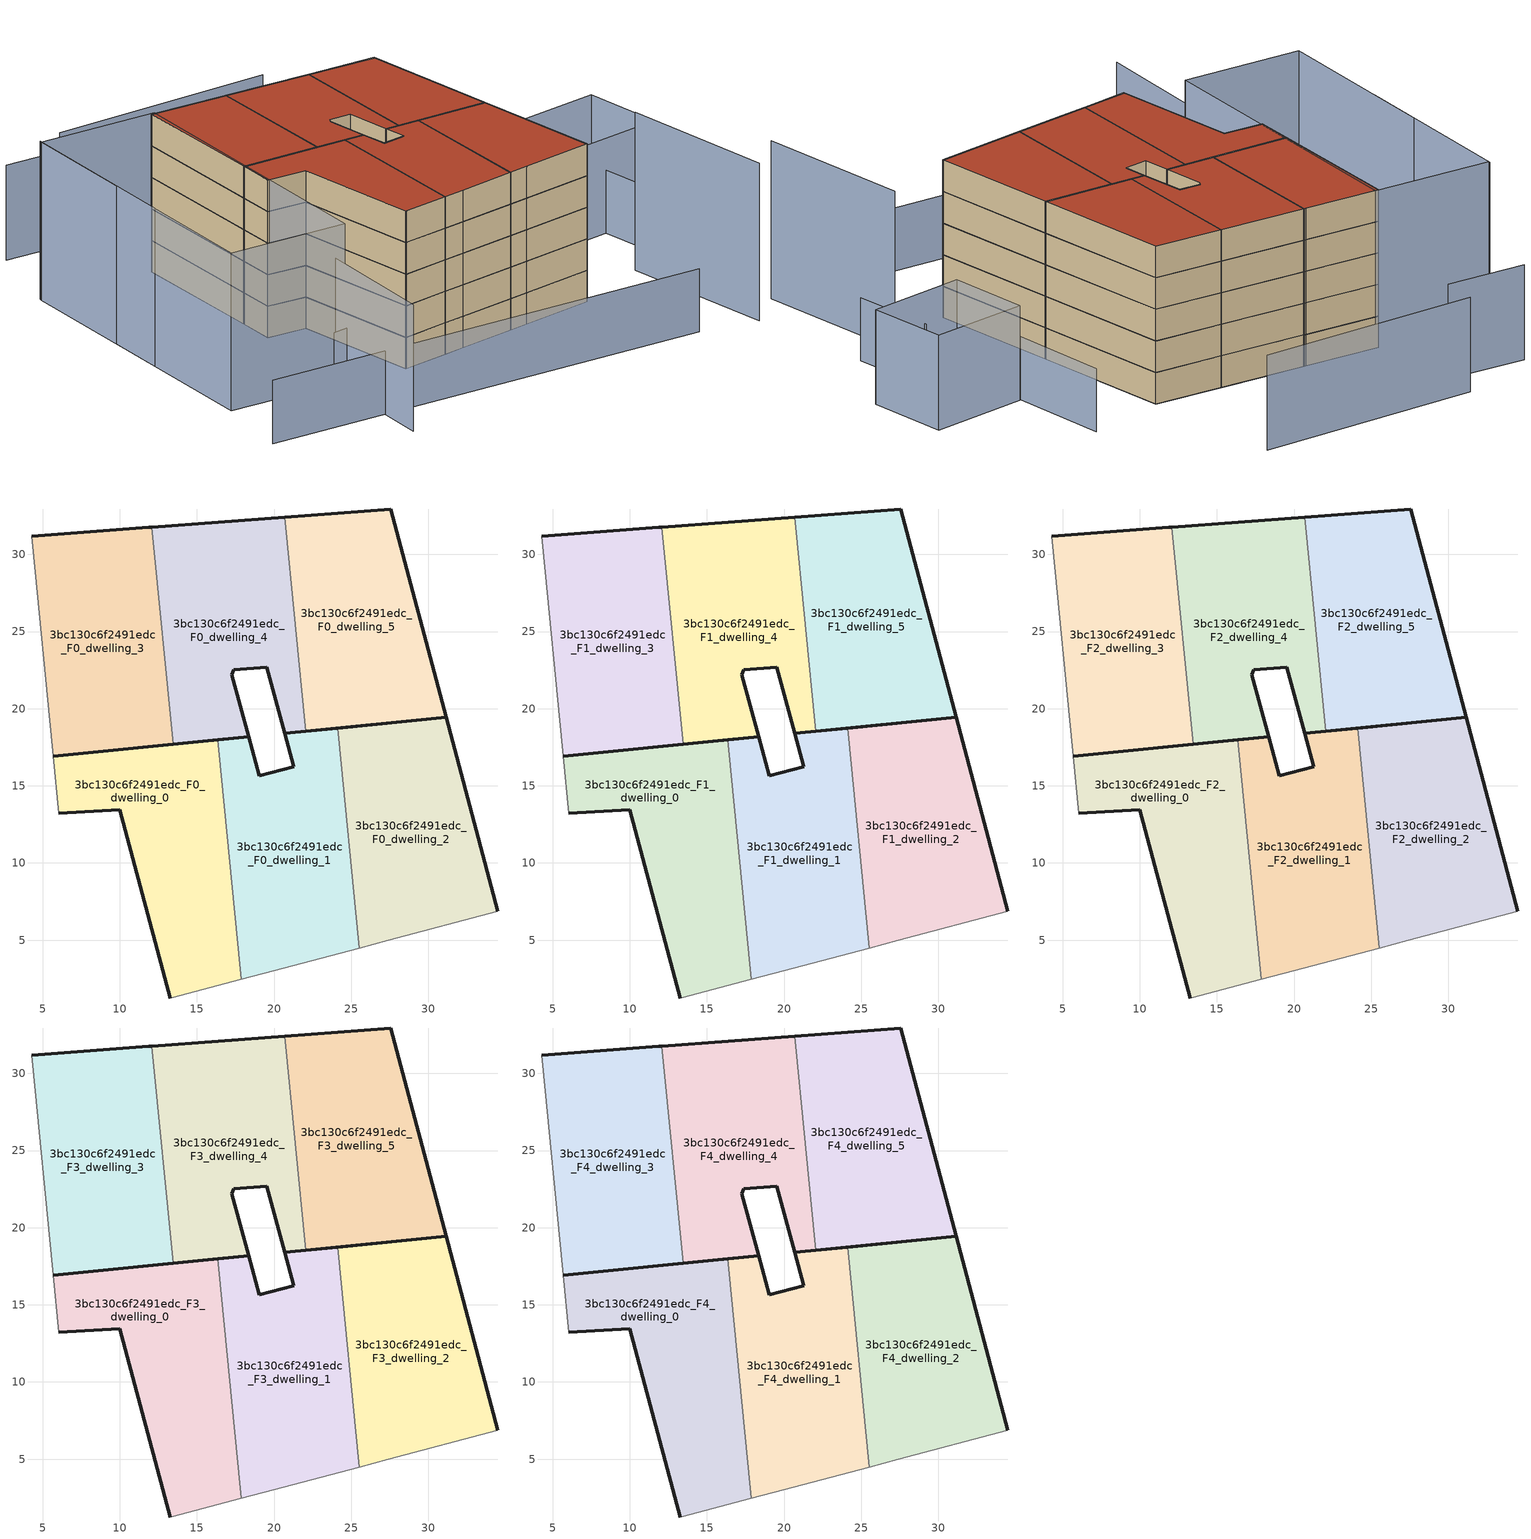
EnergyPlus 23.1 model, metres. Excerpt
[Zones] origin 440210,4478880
3bc130c6f2491edc_F0_dwelling_0
 floor ground (EU_floor_Construction): 17.88,2.47 16.36,17.98 5.69,16.93 6.05,13.22 10.01,13.45 13.28,1.25 13.38,1.27 z0
 wall outside (EU_wall_Construction): 5.69,16.93 16.36,17.98 / 13.28,1.25 10.01,13.45 6.05,13.22 z0:3
 wall adiabatic (EU_wall_Construction): 6.05,13.22 5.69,16.93 / 17.88,2.47 13.38,1.27 13.28,1.25 z0:3
 wall to 3bc130c6f2491edc_F0_dwelling_1 (EU_wall_Construction): 16.36,17.98 17.88,2.47 z0:3
3bc130c6f2491edc_F0_dwelling_1
 floor ground (EU_floor_Construction): 25.52,4.49 24.12,18.74 20.7,18.41 21.29,16.24 19.03,15.66 18.35,18.18 16.36,17.98 17.88,2.47 19.96,3.02 z0
 wall outside (EU_wall_Construction): 16.36,17.98 18.35,18.18 19.03,15.66 21.29,16.24 20.7,18.41 24.12,18.74 z0:3
 wall to 3bc130c6f2491edc_F0_dwelling_2 (EU_wall_Construction): 24.12,18.74 25.52,4.49 z0:3
 wall adiabatic (EU_wall_Construction): 25.52,4.49 19.96,3.02 17.88,2.47 z0:3
3bc130c6f2491edc_F0_dwelling_2
 floor ground (EU_floor_Construction): 34.5,6.89 31.16,19.43 24.12,18.74 25.52,4.49 27.41,4.99 z0
 wall outside (EU_wall_Construction): 24.12,18.74 31.16,19.43 34.5,6.89 z0:3
 wall adiabatic (EU_wall_Construction): 34.5,6.89 27.41,4.99 25.52,4.49 z0:3
3bc130c6f2491edc_F0_dwelling_3
 floor ground (EU_floor_Construction): 13.46,17.7 12.08,31.76 11.88,31.74 4.29,31.16 5.69,16.93 z0
 wall outside (EU_wall_Construction): 13.46,17.7 5.69,16.93 / 4.29,31.16 11.88,31.74 12.08,31.76 z0:3
 wall to 3bc130c6f2491edc_F0_dwelling_4 (EU_wall_Construction): 12.08,31.76 13.46,17.7 z0:3
 wall adiabatic (EU_wall_Construction): 5.69,16.93 4.29,31.16 z0:3
3bc130c6f2491edc_F0_dwelling_4
 floor ground (EU_floor_Construction): 22.06,18.54 20.7,32.42 12.08,31.76 13.46,17.7 18.35,18.18 17.27,22.21 17.38,22.52 19.54,22.69 20.7,18.41 z0
 wall outside (EU_wall_Construction): 12.08,31.76 20.7,32.42 / 22.06,18.54 20.7,18.41 19.54,22.69 17.38,22.52 17.27,22.21 18.35,18.18 13.46,17.7 z0:3
 wall to 3bc130c6f2491edc_F0_dwelling_5 (EU_wall_Construction): 20.7,32.42 22.06,18.54 z0:3
3bc130c6f2491edc_F0_dwelling_5
 floor ground (EU_floor_Construction): 31.16,19.43 27.56,32.94 20.7,32.42 22.06,18.54 z0
 wall outside (EU_wall_Construction): 20.7,32.42 27.56,32.94 31.16,19.43 22.06,18.54 z0:3
3bc130c6f2491edc_F1_dwelling_0
 floor to 3bc130c6f2491edc_F0_dwelling_0 (EU_floor_Construction): 17.88,2.47 16.36,17.98 5.69,16.93 6.05,13.22 10.01,13.45 13.28,1.25 13.38,1.27 z3
 wall outside (EU_wall_Construction): 5.69,16.93 16.36,17.98 / 13.28,1.25 10.01,13.45 6.05,13.22 z3:6
 wall adiabatic (EU_wall_Construction): 6.05,13.22 5.69,16.93 / 17.88,2.47 13.38,1.27 13.28,1.25 z3:6
 wall to 3bc130c6f2491edc_F1_dwelling_1 (EU_wall_Construction): 16.36,17.98 17.88,2.47 z3:6
3bc130c6f2491edc_F1_dwelling_1
 floor to 3bc130c6f2491edc_F0_dwelling_1 (EU_floor_Construction): 25.52,4.49 24.12,18.74 20.7,18.41 21.29,16.24 19.03,15.66 18.35,18.18 16.36,17.98 17.88,2.47 19.96,3.02 z3
 wall outside (EU_wall_Construction): 16.36,17.98 18.35,18.18 19.03,15.66 21.29,16.24 20.7,18.41 24.12,18.74 z3:6
 wall to 3bc130c6f2491edc_F1_dwelling_2 (EU_wall_Construction): 24.12,18.74 25.52,4.49 z3:6
 wall adiabatic (EU_wall_Construction): 25.52,4.49 19.96,3.02 17.88,2.47 z3:6
3bc130c6f2491edc_F1_dwelling_2
 floor to 3bc130c6f2491edc_F0_dwelling_2 (EU_floor_Construction): 34.5,6.89 31.16,19.43 24.12,18.74 25.52,4.49 27.41,4.99 z3
 wall outside (EU_wall_Construction): 24.12,18.74 31.16,19.43 34.5,6.89 z3:6
 wall adiabatic (EU_wall_Construction): 34.5,6.89 27.41,4.99 25.52,4.49 z3:6
3bc130c6f2491edc_F1_dwelling_3
 floor to 3bc130c6f2491edc_F0_dwelling_3 (EU_floor_Construction): 13.46,17.7 12.08,31.76 11.88,31.74 4.29,31.16 5.69,16.93 z3
 wall outside (EU_wall_Construction): 13.46,17.7 5.69,16.93 / 4.29,31.16 11.88,31.74 12.08,31.76 z3:6
 wall to 3bc130c6f2491edc_F1_dwelling_4 (EU_wall_Construction): 12.08,31.76 13.46,17.7 z3:6
 wall adiabatic (EU_wall_Construction): 5.69,16.93 4.29,31.16 z3:6
3bc130c6f2491edc_F1_dwelling_4
 floor to 3bc130c6f2491edc_F0_dwelling_4 (EU_floor_Construction): 22.06,18.54 20.7,32.42 12.08,31.76 13.46,17.7 18.35,18.18 17.27,22.21 17.38,22.52 19.54,22.69 20.7,18.41 z3
 wall outside (EU_wall_Construction): 12.08,31.76 20.7,32.42 / 22.06,18.54 20.7,18.41 19.54,22.69 17.38,22.52 17.27,22.21 18.35,18.18 13.46,17.7 z3:6
 wall to 3bc130c6f2491edc_F1_dwelling_5 (EU_wall_Construction): 20.7,32.42 22.06,18.54 z3:6
3bc130c6f2491edc_F1_dwelling_5
 floor to 3bc130c6f2491edc_F0_dwelling_5 (EU_floor_Construction): 31.16,19.43 27.56,32.94 20.7,32.42 22.06,18.54 z3
 wall outside (EU_wall_Construction): 20.7,32.42 27.56,32.94 31.16,19.43 22.06,18.54 z3:6
3bc130c6f2491edc_F2_dwelling_0
 floor to 3bc130c6f2491edc_F1_dwelling_0 (EU_floor_Construction): 17.88,2.47 16.36,17.98 5.69,16.93 6.05,13.22 10.01,13.45 13.28,1.25 13.38,1.27 z6
 wall outside (EU_wall_Construction): 5.69,16.93 16.36,17.98 / 13.28,1.25 10.01,13.45 6.05,13.22 z6:9
 wall adiabatic (EU_wall_Construction): 6.05,13.22 5.69,16.93 / 17.88,2.47 13.38,1.27 13.28,1.25 z6:9
 wall to 3bc130c6f2491edc_F2_dwelling_1 (EU_wall_Construction): 16.36,17.98 17.88,2.47 z6:9
3bc130c6f2491edc_F2_dwelling_1
 floor to 3bc130c6f2491edc_F1_dwelling_1 (EU_floor_Construction): 25.52,4.49 24.12,18.74 20.7,18.41 21.29,16.24 19.03,15.66 18.35,18.18 16.36,17.98 17.88,2.47 19.96,3.02 z6
 wall outside (EU_wall_Construction): 16.36,17.98 18.35,18.18 19.03,15.66 21.29,16.24 20.7,18.41 24.12,18.74 z6:9
 wall to 3bc130c6f2491edc_F2_dwelling_2 (EU_wall_Construction): 24.12,18.74 25.52,4.49 z6:9
 wall adiabatic (EU_wall_Construction): 25.52,4.49 19.96,3.02 17.88,2.47 z6:9
3bc130c6f2491edc_F2_dwelling_2
 floor to 3bc130c6f2491edc_F1_dwelling_2 (EU_floor_Construction): 34.5,6.89 31.16,19.43 24.12,18.74 25.52,4.49 27.41,4.99 z6
 wall outside (EU_wall_Construction): 24.12,18.74 31.16,19.43 34.5,6.89 z6:9
 wall adiabatic (EU_wall_Construction): 34.5,6.89 27.41,4.99 25.52,4.49 z6:9
3bc130c6f2491edc_F2_dwelling_3
 floor to 3bc130c6f2491edc_F1_dwelling_3 (EU_floor_Construction): 13.46,17.7 12.08,31.76 11.88,31.74 4.29,31.16 5.69,16.93 z6
 wall outside (EU_wall_Construction): 13.46,17.7 5.69,16.93 / 4.29,31.16 11.88,31.74 12.08,31.76 z6:9
 wall to 3bc130c6f2491edc_F2_dwelling_4 (EU_wall_Construction): 12.08,31.76 13.46,17.7 z6:9
 wall adiabatic (EU_wall_Construction): 5.69,16.93 4.29,31.16 z6:9
3bc130c6f2491edc_F2_dwelling_4
 floor to 3bc130c6f2491edc_F1_dwelling_4 (EU_floor_Construction): 22.06,18.54 20.7,32.42 12.08,31.76 13.46,17.7 18.35,18.18 17.27,22.21 17.38,22.52 19.54,22.69 20.7,18.41 z6
 wall outside (EU_wall_Construction): 12.08,31.76 20.7,32.42 / 22.06,18.54 20.7,18.41 19.54,22.69 17.38,22.52 17.27,22.21 18.35,18.18 13.46,17.7 z6:9
 wall to 3bc130c6f2491edc_F2_dwelling_5 (EU_wall_Construction): 20.7,32.42 22.06,18.54 z6:9
3bc130c6f2491edc_F2_dwelling_5
 floor to 3bc130c6f2491edc_F1_dwelling_5 (EU_floor_Construction): 31.16,19.43 27.56,32.94 20.7,32.42 22.06,18.54 z6
 wall outside (EU_wall_Construction): 20.7,32.42 27.56,32.94 31.16,19.43 22.06,18.54 z6:9
3bc130c6f2491edc_F3_dwelling_0
 floor to 3bc130c6f2491edc_F2_dwelling_0 (EU_floor_Construction): 17.88,2.47 16.36,17.98 5.69,16.93 6.05,13.22 10.01,13.45 13.28,1.25 13.38,1.27 z9
 wall outside (EU_wall_Construction): 5.69,16.93 16.36,17.98 / 13.28,1.25 10.01,13.45 6.05,13.22 z9:12
 wall adiabatic (EU_wall_Construction): 6.05,13.22 5.69,16.93 / 17.88,2.47 13.38,1.27 13.28,1.25 z9:12
 wall to 3bc130c6f2491edc_F3_dwelling_1 (EU_wall_Construction): 16.36,17.98 17.88,2.47 z9:12
3bc130c6f2491edc_F3_dwelling_1
 floor to 3bc130c6f2491edc_F2_dwelling_1 (EU_floor_Construction): 25.52,4.49 24.12,18.74 20.7,18.41 21.29,16.24 19.03,15.66 18.35,18.18 16.36,17.98 17.88,2.47 19.96,3.02 z9
 wall outside (EU_wall_Construction): 16.36,17.98 18.35,18.18 19.03,15.66 21.29,16.24 20.7,18.41 24.12,18.74 z9:12
 wall to 3bc130c6f2491edc_F3_dwelling_2 (EU_wall_Construction): 24.12,18.74 25.52,4.49 z9:12
 wall adiabatic (EU_wall_Construction): 25.52,4.49 19.96,3.02 17.88,2.47 z9:12
3bc130c6f2491edc_F3_dwelling_2
 floor to 3bc130c6f2491edc_F2_dwelling_2 (EU_floor_Construction): 34.5,6.89 31.16,19.43 24.12,18.74 25.52,4.49 27.41,4.99 z9
 wall outside (EU_wall_Construction): 24.12,18.74 31.16,19.43 34.5,6.89 z9:12
 wall adiabatic (EU_wall_Construction): 34.5,6.89 27.41,4.99 25.52,4.49 z9:12
3bc130c6f2491edc_F3_dwelling_3
 floor to 3bc130c6f2491edc_F2_dwelling_3 (EU_floor_Construction): 13.46,17.7 12.08,31.76 11.88,31.74 4.29,31.16 5.69,16.93 z9
 wall outside (EU_wall_Construction): 13.46,17.7 5.69,16.93 / 4.29,31.16 11.88,31.74 12.08,31.76 z9:12
 wall to 3bc130c6f2491edc_F3_dwelling_4 (EU_wall_Construction): 12.08,31.76 13.46,17.7 z9:12
 wall adiabatic (EU_wall_Construction): 5.69,16.93 4.29,31.16 z9:12
3bc130c6f2491edc_F3_dwelling_4
 floor to 3bc130c6f2491edc_F2_dwelling_4 (EU_floor_Construction): 22.06,18.54 20.7,32.42 12.08,31.76 13.46,17.7 18.35,18.18 17.27,22.21 17.38,22.52 19.54,22.69 20.7,18.41 z9
 wall outside (EU_wall_Construction): 12.08,31.76 20.7,32.42 / 22.06,18.54 20.7,18.41 19.54,22.69 17.38,22.52 17.27,22.21 18.35,18.18 13.46,17.7 z9:12
 wall to 3bc130c6f2491edc_F3_dwelling_5 (EU_wall_Construction): 20.7,32.42 22.06,18.54 z9:12
3bc130c6f2491edc_F3_dwelling_5
 floor to 3bc130c6f2491edc_F2_dwelling_5 (EU_floor_Construction): 31.16,19.43 27.56,32.94 20.7,32.42 22.06,18.54 z9
 wall outside (EU_wall_Construction): 20.7,32.42 27.56,32.94 31.16,19.43 22.06,18.54 z9:12
3bc130c6f2491edc_F4_dwelling_0
 floor to 3bc130c6f2491edc_F3_dwelling_0 (EU_floor_Construction): 17.88,2.47 16.36,17.98 5.69,16.93 6.05,13.22 10.01,13.45 13.28,1.25 13.38,1.27 z12
 wall outside (EU_wall_Construction): 5.69,16.93 16.36,17.98 / 13.28,1.25 10.01,13.45 6.05,13.22 z12:15
 wall adiabatic (EU_wall_Construction): 6.05,13.22 5.69,16.93 / 17.88,2.47 13.38,1.27 13.28,1.25 z12:15
 wall to 3bc130c6f2491edc_F4_dwelling_1 (EU_wall_Construction): 16.36,17.98 17.88,2.47 z12:15
 roof outside (EU_roof_Construction): 16.36,17.98 17.88,2.47 13.38,1.27 13.28,1.25 10.01,13.45 6.05,13.22 5.69,16.93 z15
3bc130c6f2491edc_F4_dwelling_1
 floor to 3bc130c6f2491edc_F3_dwelling_1 (EU_floor_Construction): 25.52,4.49 24.12,18.74 20.7,18.41 21.29,16.24 19.03,15.66 18.35,18.18 16.36,17.98 17.88,2.47 19.96,3.02 z12
 wall outside (EU_wall_Construction): 16.36,17.98 18.35,18.18 19.03,15.66 21.29,16.24 20.7,18.41 24.12,18.74 z12:15
 wall to 3bc130c6f2491edc_F4_dwelling_2 (EU_wall_Construction): 24.12,18.74 25.52,4.49 z12:15
 wall adiabatic (EU_wall_Construction): 25.52,4.49 19.96,3.02 17.88,2.47 z12:15
 roof outside (EU_roof_Construction): 24.12,18.74 25.52,4.49 19.96,3.02 17.88,2.47 16.36,17.98 18.35,18.18 19.03,15.66 21.29,16.24 20.7,18.41 z15
3bc130c6f2491edc_F4_dwelling_2
 floor to 3bc130c6f2491edc_F3_dwelling_2 (EU_floor_Construction): 34.5,6.89 31.16,19.43 24.12,18.74 25.52,4.49 27.41,4.99 z12
 wall outside (EU_wall_Construction): 24.12,18.74 31.16,19.43 34.5,6.89 z12:15
 wall adiabatic (EU_wall_Construction): 34.5,6.89 27.41,4.99 25.52,4.49 z12:15
 roof outside (EU_roof_Construction): 31.16,19.43 34.5,6.89 27.41,4.99 25.52,4.49 24.12,18.74 z15
3bc130c6f2491edc_F4_dwelling_3
 floor to 3bc130c6f2491edc_F3_dwelling_3 (EU_floor_Construction): 13.46,17.7 12.08,31.76 11.88,31.74 4.29,31.16 5.69,16.93 z12
 wall outside (EU_wall_Construction): 13.46,17.7 5.69,16.93 / 4.29,31.16 11.88,31.74 12.08,31.76 z12:15
 wall to 3bc130c6f2491edc_F4_dwelling_4 (EU_wall_Construction): 12.08,31.76 13.46,17.7 z12:15
 wall adiabatic (EU_wall_Construction): 5.69,16.93 4.29,31.16 z12:15
 roof outside (EU_roof_Construction): 12.08,31.76 13.46,17.7 5.69,16.93 4.29,31.16 11.88,31.74 z15
3bc130c6f2491edc_F4_dwelling_4
 floor to 3bc130c6f2491edc_F3_dwelling_4 (EU_floor_Construction): 22.06,18.54 20.7,32.42 12.08,31.76 13.46,17.7 18.35,18.18 17.27,22.21 17.38,22.52 19.54,22.69 20.7,18.41 z12
 wall outside (EU_wall_Construction): 12.08,31.76 20.7,32.42 / 22.06,18.54 20.7,18.41 19.54,22.69 17.38,22.52 17.27,22.21 18.35,18.18 13.46,17.7 z12:15
 wall to 3bc130c6f2491edc_F4_dwelling_5 (EU_wall_Construction): 20.7,32.42 22.06,18.54 z12:15
 roof outside (EU_roof_Construction): 20.7,32.42 22.06,18.54 20.7,18.41 19.54,22.69 17.38,22.52 17.27,22.21 18.35,18.18 13.46,17.7 12.08,31.76 z15
3bc130c6f2491edc_F4_dwelling_5
 floor to 3bc130c6f2491edc_F3_dwelling_5 (EU_floor_Construction): 31.16,19.43 27.56,32.94 20.7,32.42 22.06,18.54 z12
 wall outside (EU_wall_Construction): 20.7,32.42 27.56,32.94 31.16,19.43 22.06,18.54 z12:15
 roof outside (EU_roof_Construction): 27.56,32.94 31.16,19.43 22.06,18.54 20.7,32.42 z15
shading: -5.02,-7.83 39.85,-3.72 / 4.91,-0.98 34.5,6.89 / 45.48,11.96 43.33,19.91 / 37.43,26.42 35.09,35.89 z0:6; 45.6,-4.13 41.61,11.09 / -7.18,30.44 -5.68,12.4 / -4.63,0.34 -7.19,30.26 / -7.19,30.26 4.66,31.28 / 4.66,31.28 7.22,1.35 / 7.22,1.35 -4.63,0.34 z0:15; 23.99,46.73 2.09,43.76 / 2.37,40.29 -5.55,39.65 / 39.6,18.7 37.58,26.45 / 37.58,26.45 47.01,28.92 / 47.01,28.92 49.04,21.17 / 49.04,21.17 39.6,18.7 z0:9; 6.22,1.28 7.15,-11.29 z0:12
[Building]
EU S2 Campaign: North Axis=0; Terrain=City; Solar Distribution=FullExterior
[Site:Location]
Madrid: Latitude=40.5; Longitude=-3.5; Time Zone=1; Elevation=609
[SizingPeriod:WeatherFileDays]
AnnualSizingPeriod: Begin Month=1; Begin Day of Month=1; End Month=12; End Day of Month=31; Day of Week for Start Day=Monday; Use Weather File Daylight Saving Period=No; Use Weather File Rain and Snow Indicators=No
[MATERIAL]
EU_InternalMass_Material: Roughness=MediumRough; Thickness=0.1; Conductivity=1; Density=1800; Specific Heat=900; Thermal Absorptance=0.9; Solar Absorptance=0.7; Visible Absorptance=0.7
[MATERIAL:NOMASS] Roughness=MediumRough; Thermal Absorptance=0.9; Solar Absorptance=0.7; Visible Absorptance=0.7
Name | Thermal Resistance
EU_wall_NoMass | 0.609216
EU_roof_NoMass | 0.513268
EU_floor_NoMass | 0.568163
[CONSTRUCTION]
EU_wall_Construction: EU_wall_NoMass
EU_roof_Construction: EU_roof_NoMass
EU_floor_Construction: EU_floor_NoMass
EU_InternalMass_Construction: EU_InternalMass_Material
[ZONE] Type=1; Multiplier=1; Ceiling Height=autocalculate; Floor Area=autocalculate; Part of Total Floor Area=Yes
Name | Volume
3bc130c6f2491edc_F0_dwelling_0; 3bc130c6f2491edc_F1_dwelling_0; 3bc130c6f2491edc_F2_dwelling_0; 3bc130c6f2491edc_F3_dwelling_0; 3bc130c6f2491edc_F4_dwelling_0 | 333.011
3bc130c6f2491edc_F0_dwelling_1; 3bc130c6f2491edc_F1_dwelling_1; 3bc130c6f2491edc_F2_dwelling_1; 3bc130c6f2491edc_F3_dwelling_1; 3bc130c6f2491edc_F4_dwelling_1 | 333.048
3bc130c6f2491edc_F0_dwelling_2; 3bc130c6f2491edc_F1_dwelling_2; 3bc130c6f2491edc_F2_dwelling_2; 3bc130c6f2491edc_F3_dwelling_2; 3bc130c6f2491edc_F4_dwelling_2 | 333.026
3bc130c6f2491edc_F0_dwelling_3; 3bc130c6f2491edc_F1_dwelling_3; 3bc130c6f2491edc_F2_dwelling_3; 3bc130c6f2491edc_F3_dwelling_3; 3bc130c6f2491edc_F4_dwelling_3 | 333.012
3bc130c6f2491edc_F0_dwelling_4; 3bc130c6f2491edc_F1_dwelling_4; 3bc130c6f2491edc_F2_dwelling_4; 3bc130c6f2491edc_F3_dwelling_4; 3bc130c6f2491edc_F4_dwelling_4 | 333.042
3bc130c6f2491edc_F0_dwelling_5; 3bc130c6f2491edc_F1_dwelling_5; 3bc130c6f2491edc_F2_dwelling_5; 3bc130c6f2491edc_F3_dwelling_5; 3bc130c6f2491edc_F4_dwelling_5 | 333.015
[INTERNALMASS] Construction=EU_InternalMass_Construction
Name | Zone or ZoneList | Surface Area
3bc130c6f2491edc_F0_dwelling_0_EU_InternalMass | 3bc130c6f2491edc_F0_dwelling_0 | 111.004
3bc130c6f2491edc_F0_dwelling_1_EU_InternalMass | 3bc130c6f2491edc_F0_dwelling_1 | 111.016
3bc130c6f2491edc_F0_dwelling_2_EU_InternalMass | 3bc130c6f2491edc_F0_dwelling_2 | 111.009
3bc130c6f2491edc_F0_dwelling_3_EU_InternalMass | 3bc130c6f2491edc_F0_dwelling_3 | 111.004
3bc130c6f2491edc_F0_dwelling_4_EU_InternalMass | 3bc130c6f2491edc_F0_dwelling_4 | 111.014
3bc130c6f2491edc_F0_dwelling_5_EU_InternalMass | 3bc130c6f2491edc_F0_dwelling_5 | 111.005
3bc130c6f2491edc_F1_dwelling_0_EU_InternalMass | 3bc130c6f2491edc_F1_dwelling_0 | 111.004
3bc130c6f2491edc_F1_dwelling_1_EU_InternalMass | 3bc130c6f2491edc_F1_dwelling_1 | 111.016
3bc130c6f2491edc_F1_dwelling_2_EU_InternalMass | 3bc130c6f2491edc_F1_dwelling_2 | 111.009
3bc130c6f2491edc_F1_dwelling_3_EU_InternalMass | 3bc130c6f2491edc_F1_dwelling_3 | 111.004
3bc130c6f2491edc_F1_dwelling_4_EU_InternalMass | 3bc130c6f2491edc_F1_dwelling_4 | 111.014
3bc130c6f2491edc_F1_dwelling_5_EU_InternalMass | 3bc130c6f2491edc_F1_dwelling_5 | 111.005
3bc130c6f2491edc_F2_dwelling_0_EU_InternalMass | 3bc130c6f2491edc_F2_dwelling_0 | 111.004
3bc130c6f2491edc_F2_dwelling_1_EU_InternalMass | 3bc130c6f2491edc_F2_dwelling_1 | 111.016
3bc130c6f2491edc_F2_dwelling_2_EU_InternalMass | 3bc130c6f2491edc_F2_dwelling_2 | 111.009
3bc130c6f2491edc_F2_dwelling_3_EU_InternalMass | 3bc130c6f2491edc_F2_dwelling_3 | 111.004
3bc130c6f2491edc_F2_dwelling_4_EU_InternalMass | 3bc130c6f2491edc_F2_dwelling_4 | 111.014
3bc130c6f2491edc_F2_dwelling_5_EU_InternalMass | 3bc130c6f2491edc_F2_dwelling_5 | 111.005
3bc130c6f2491edc_F3_dwelling_0_EU_InternalMass | 3bc130c6f2491edc_F3_dwelling_0 | 111.004
3bc130c6f2491edc_F3_dwelling_1_EU_InternalMass | 3bc130c6f2491edc_F3_dwelling_1 | 111.016
3bc130c6f2491edc_F3_dwelling_2_EU_InternalMass | 3bc130c6f2491edc_F3_dwelling_2 | 111.009
3bc130c6f2491edc_F3_dwelling_3_EU_InternalMass | 3bc130c6f2491edc_F3_dwelling_3 | 111.004
3bc130c6f2491edc_F3_dwelling_4_EU_InternalMass | 3bc130c6f2491edc_F3_dwelling_4 | 111.014
3bc130c6f2491edc_F3_dwelling_5_EU_InternalMass | 3bc130c6f2491edc_F3_dwelling_5 | 111.005
3bc130c6f2491edc_F4_dwelling_0_EU_InternalMass | 3bc130c6f2491edc_F4_dwelling_0 | 111.004
3bc130c6f2491edc_F4_dwelling_1_EU_InternalMass | 3bc130c6f2491edc_F4_dwelling_1 | 111.016
3bc130c6f2491edc_F4_dwelling_2_EU_InternalMass | 3bc130c6f2491edc_F4_dwelling_2 | 111.009
3bc130c6f2491edc_F4_dwelling_3_EU_InternalMass | 3bc130c6f2491edc_F4_dwelling_3 | 111.004
3bc130c6f2491edc_F4_dwelling_4_EU_InternalMass | 3bc130c6f2491edc_F4_dwelling_4 | 111.014
3bc130c6f2491edc_F4_dwelling_5_EU_InternalMass | 3bc130c6f2491edc_F4_dwelling_5 | 111.005
[OTHEREQUIPMENT] Fuel Type=Electricity; Design Level Calculation Method=Watts/Area; Power per Zone Floor Area=1; Fraction Latent=0; Fraction Radiant=0; Fraction Lost=0; Carbon Dioxide Generation Rate=0; EndUse Subcategory=EU_Step8_InternalGains
Name | Zone or ZoneList or Space or SpaceList | Schedule
EU_Step8_InternalGain_3bc130c6f2491edc_F0_dwelling_0_f000 | 3bc130c6f2491edc_F0_dwelling_0 | EU_Step8_GainSchedule_3bc130c6f2491edc_F0_dwelling_0_f000
EU_Step8_InternalGain_3bc130c6f2491edc_F0_dwelling_1_f000 | 3bc130c6f2491edc_F0_dwelling_1 | EU_Step8_GainSchedule_3bc130c6f2491edc_F0_dwelling_1_f000
EU_Step8_InternalGain_3bc130c6f2491edc_F0_dwelling_2_f000 | 3bc130c6f2491edc_F0_dwelling_2 | EU_Step8_GainSchedule_3bc130c6f2491edc_F0_dwelling_2_f000
EU_Step8_InternalGain_3bc130c6f2491edc_F0_dwelling_3_f000 | 3bc130c6f2491edc_F0_dwelling_3 | EU_Step8_GainSchedule_3bc130c6f2491edc_F0_dwelling_3_f000
EU_Step8_InternalGain_3bc130c6f2491edc_F0_dwelling_4_f000 | 3bc130c6f2491edc_F0_dwelling_4 | EU_Step8_GainSchedule_3bc130c6f2491edc_F0_dwelling_4_f000
EU_Step8_InternalGain_3bc130c6f2491edc_F0_dwelling_5_f000 | 3bc130c6f2491edc_F0_dwelling_5 | EU_Step8_GainSchedule_3bc130c6f2491edc_F0_dwelling_5_f000
EU_Step8_InternalGain_3bc130c6f2491edc_F1_dwelling_0_f000 | 3bc130c6f2491edc_F1_dwelling_0 | EU_Step8_GainSchedule_3bc130c6f2491edc_F1_dwelling_0_f000
EU_Step8_InternalGain_3bc130c6f2491edc_F1_dwelling_1_f000 | 3bc130c6f2491edc_F1_dwelling_1 | EU_Step8_GainSchedule_3bc130c6f2491edc_F1_dwelling_1_f000
EU_Step8_InternalGain_3bc130c6f2491edc_F1_dwelling_2_f000 | 3bc130c6f2491edc_F1_dwelling_2 | EU_Step8_GainSchedule_3bc130c6f2491edc_F1_dwelling_2_f000
EU_Step8_InternalGain_3bc130c6f2491edc_F1_dwelling_3_f000 | 3bc130c6f2491edc_F1_dwelling_3 | EU_Step8_GainSchedule_3bc130c6f2491edc_F1_dwelling_3_f000
EU_Step8_InternalGain_3bc130c6f2491edc_F1_dwelling_4_f000 | 3bc130c6f2491edc_F1_dwelling_4 | EU_Step8_GainSchedule_3bc130c6f2491edc_F1_dwelling_4_f000
EU_Step8_InternalGain_3bc130c6f2491edc_F1_dwelling_5_f000 | 3bc130c6f2491edc_F1_dwelling_5 | EU_Step8_GainSchedule_3bc130c6f2491edc_F1_dwelling_5_f000
EU_Step8_InternalGain_3bc130c6f2491edc_F2_dwelling_0_f000 | 3bc130c6f2491edc_F2_dwelling_0 | EU_Step8_GainSchedule_3bc130c6f2491edc_F2_dwelling_0_f000
EU_Step8_InternalGain_3bc130c6f2491edc_F2_dwelling_1_f000 | 3bc130c6f2491edc_F2_dwelling_1 | EU_Step8_GainSchedule_3bc130c6f2491edc_F2_dwelling_1_f000
EU_Step8_InternalGain_3bc130c6f2491edc_F2_dwelling_2_f000 | 3bc130c6f2491edc_F2_dwelling_2 | EU_Step8_GainSchedule_3bc130c6f2491edc_F2_dwelling_2_f000
EU_Step8_InternalGain_3bc130c6f2491edc_F2_dwelling_3_f000 | 3bc130c6f2491edc_F2_dwelling_3 | EU_Step8_GainSchedule_3bc130c6f2491edc_F2_dwelling_3_f000
EU_Step8_InternalGain_3bc130c6f2491edc_F2_dwelling_4_f000 | 3bc130c6f2491edc_F2_dwelling_4 | EU_Step8_GainSchedule_3bc130c6f2491edc_F2_dwelling_4_f000
EU_Step8_InternalGain_3bc130c6f2491edc_F2_dwelling_5_f000 | 3bc130c6f2491edc_F2_dwelling_5 | EU_Step8_GainSchedule_3bc130c6f2491edc_F2_dwelling_5_f000
EU_Step8_InternalGain_3bc130c6f2491edc_F3_dwelling_0_f000 | 3bc130c6f2491edc_F3_dwelling_0 | EU_Step8_GainSchedule_3bc130c6f2491edc_F3_dwelling_0_f000
EU_Step8_InternalGain_3bc130c6f2491edc_F3_dwelling_1_f000 | 3bc130c6f2491edc_F3_dwelling_1 | EU_Step8_GainSchedule_3bc130c6f2491edc_F3_dwelling_1_f000
EU_Step8_InternalGain_3bc130c6f2491edc_F3_dwelling_2_f000 | 3bc130c6f2491edc_F3_dwelling_2 | EU_Step8_GainSchedule_3bc130c6f2491edc_F3_dwelling_2_f000
EU_Step8_InternalGain_3bc130c6f2491edc_F3_dwelling_3_f000 | 3bc130c6f2491edc_F3_dwelling_3 | EU_Step8_GainSchedule_3bc130c6f2491edc_F3_dwelling_3_f000
EU_Step8_InternalGain_3bc130c6f2491edc_F3_dwelling_4_f000 | 3bc130c6f2491edc_F3_dwelling_4 | EU_Step8_GainSchedule_3bc130c6f2491edc_F3_dwelling_4_f000
EU_Step8_InternalGain_3bc130c6f2491edc_F3_dwelling_5_f000 | 3bc130c6f2491edc_F3_dwelling_5 | EU_Step8_GainSchedule_3bc130c6f2491edc_F3_dwelling_5_f000
EU_Step8_InternalGain_3bc130c6f2491edc_F4_dwelling_0_f000 | 3bc130c6f2491edc_F4_dwelling_0 | EU_Step8_GainSchedule_3bc130c6f2491edc_F4_dwelling_0_f000
EU_Step8_InternalGain_3bc130c6f2491edc_F4_dwelling_1_f000 | 3bc130c6f2491edc_F4_dwelling_1 | EU_Step8_GainSchedule_3bc130c6f2491edc_F4_dwelling_1_f000
EU_Step8_InternalGain_3bc130c6f2491edc_F4_dwelling_2_f000 | 3bc130c6f2491edc_F4_dwelling_2 | EU_Step8_GainSchedule_3bc130c6f2491edc_F4_dwelling_2_f000
EU_Step8_InternalGain_3bc130c6f2491edc_F4_dwelling_3_f000 | 3bc130c6f2491edc_F4_dwelling_3 | EU_Step8_GainSchedule_3bc130c6f2491edc_F4_dwelling_3_f000
EU_Step8_InternalGain_3bc130c6f2491edc_F4_dwelling_4_f000 | 3bc130c6f2491edc_F4_dwelling_4 | EU_Step8_GainSchedule_3bc130c6f2491edc_F4_dwelling_4_f000
EU_Step8_InternalGain_3bc130c6f2491edc_F4_dwelling_5_f000 | 3bc130c6f2491edc_F4_dwelling_5 | EU_Step8_GainSchedule_3bc130c6f2491edc_F4_dwelling_5_f000
[ZONEVENTILATION:DESIGNFLOWRATE] Schedule=EU_AlwaysOn; Design Flow Rate Calculation Method=AirChanges/Hour; Air Changes per Hour=0.752966; Ventilation Type=Natural; Fan Pressure Rise=0; Fan Total Efficiency=1; Constant Term Coefficient=1; Temperature Term Coefficient=0; Velocity Term Coefficient=0; Velocity Squared Term Coefficient=0; Minimum Indoor Temperature=-100; Maximum Indoor Temperature=100; Delta Temperature=-100; Minimum Outdoor Temperature=-100; Maximum Outdoor Temperature=100; Maximum Wind Speed=40
Name | Zone or ZoneList or Space or SpaceList
EU_ConstantAir_3bc130c6f2491edc_F0_dwelling_0 | 3bc130c6f2491edc_F0_dwelling_0
EU_ConstantAir_3bc130c6f2491edc_F0_dwelling_1 | 3bc130c6f2491edc_F0_dwelling_1
EU_ConstantAir_3bc130c6f2491edc_F0_dwelling_2 | 3bc130c6f2491edc_F0_dwelling_2
EU_ConstantAir_3bc130c6f2491edc_F0_dwelling_3 | 3bc130c6f2491edc_F0_dwelling_3
EU_ConstantAir_3bc130c6f2491edc_F0_dwelling_4 | 3bc130c6f2491edc_F0_dwelling_4
EU_ConstantAir_3bc130c6f2491edc_F0_dwelling_5 | 3bc130c6f2491edc_F0_dwelling_5
EU_ConstantAir_3bc130c6f2491edc_F1_dwelling_0 | 3bc130c6f2491edc_F1_dwelling_0
EU_ConstantAir_3bc130c6f2491edc_F1_dwelling_1 | 3bc130c6f2491edc_F1_dwelling_1
EU_ConstantAir_3bc130c6f2491edc_F1_dwelling_2 | 3bc130c6f2491edc_F1_dwelling_2
EU_ConstantAir_3bc130c6f2491edc_F1_dwelling_3 | 3bc130c6f2491edc_F1_dwelling_3
EU_ConstantAir_3bc130c6f2491edc_F1_dwelling_4 | 3bc130c6f2491edc_F1_dwelling_4
EU_ConstantAir_3bc130c6f2491edc_F1_dwelling_5 | 3bc130c6f2491edc_F1_dwelling_5
EU_ConstantAir_3bc130c6f2491edc_F2_dwelling_0 | 3bc130c6f2491edc_F2_dwelling_0
EU_ConstantAir_3bc130c6f2491edc_F2_dwelling_1 | 3bc130c6f2491edc_F2_dwelling_1
EU_ConstantAir_3bc130c6f2491edc_F2_dwelling_2 | 3bc130c6f2491edc_F2_dwelling_2
EU_ConstantAir_3bc130c6f2491edc_F2_dwelling_3 | 3bc130c6f2491edc_F2_dwelling_3
EU_ConstantAir_3bc130c6f2491edc_F2_dwelling_4 | 3bc130c6f2491edc_F2_dwelling_4
EU_ConstantAir_3bc130c6f2491edc_F2_dwelling_5 | 3bc130c6f2491edc_F2_dwelling_5
EU_ConstantAir_3bc130c6f2491edc_F3_dwelling_0 | 3bc130c6f2491edc_F3_dwelling_0
EU_ConstantAir_3bc130c6f2491edc_F3_dwelling_1 | 3bc130c6f2491edc_F3_dwelling_1
EU_ConstantAir_3bc130c6f2491edc_F3_dwelling_2 | 3bc130c6f2491edc_F3_dwelling_2
EU_ConstantAir_3bc130c6f2491edc_F3_dwelling_3 | 3bc130c6f2491edc_F3_dwelling_3
EU_ConstantAir_3bc130c6f2491edc_F3_dwelling_4 | 3bc130c6f2491edc_F3_dwelling_4
EU_ConstantAir_3bc130c6f2491edc_F3_dwelling_5 | 3bc130c6f2491edc_F3_dwelling_5
EU_ConstantAir_3bc130c6f2491edc_F4_dwelling_0 | 3bc130c6f2491edc_F4_dwelling_0
EU_ConstantAir_3bc130c6f2491edc_F4_dwelling_1 | 3bc130c6f2491edc_F4_dwelling_1
EU_ConstantAir_3bc130c6f2491edc_F4_dwelling_2 | 3bc130c6f2491edc_F4_dwelling_2
EU_ConstantAir_3bc130c6f2491edc_F4_dwelling_3 | 3bc130c6f2491edc_F4_dwelling_3
EU_ConstantAir_3bc130c6f2491edc_F4_dwelling_4 | 3bc130c6f2491edc_F4_dwelling_4
EU_ConstantAir_3bc130c6f2491edc_F4_dwelling_5 | 3bc130c6f2491edc_F4_dwelling_5
[HVACTEMPLATE:THERMOSTAT] Constant Heating Setpoint=20; Constant Cooling Setpoint=50
EU_HeatOnly_3bc130c6f2491edc_F0_dwelling_0; EU_HeatOnly_3bc130c6f2491edc_F0_dwelling_1; EU_HeatOnly_3bc130c6f2491edc_F0_dwelling_2; EU_HeatOnly_3bc130c6f2491edc_F0_dwelling_3; EU_HeatOnly_3bc130c6f2491edc_F0_dwelling_4; EU_HeatOnly_3bc130c6f2491edc_F0_dwelling_5; EU_HeatOnly_3bc130c6f2491edc_F1_dwelling_0; EU_HeatOnly_3bc130c6f2491edc_F1_dwelling_1; EU_HeatOnly_3bc130c6f2491edc_F1_dwelling_2; EU_HeatOnly_3bc130c6f2491edc_F1_dwelling_3; EU_HeatOnly_3bc130c6f2491edc_F1_dwelling_4; EU_HeatOnly_3bc130c6f2491edc_F1_dwelling_5; EU_HeatOnly_3bc130c6f2491edc_F2_dwelling_0; EU_HeatOnly_3bc130c6f2491edc_F2_dwelling_1; EU_HeatOnly_3bc130c6f2491edc_F2_dwelling_2; EU_HeatOnly_3bc130c6f2491edc_F2_dwelling_3; EU_HeatOnly_3bc130c6f2491edc_F2_dwelling_4; EU_HeatOnly_3bc130c6f2491edc_F2_dwelling_5; EU_HeatOnly_3bc130c6f2491edc_F3_dwelling_0; EU_HeatOnly_3bc130c6f2491edc_F3_dwelling_1; EU_HeatOnly_3bc130c6f2491edc_F3_dwelling_2; EU_HeatOnly_3bc130c6f2491edc_F3_dwelling_3; EU_HeatOnly_3bc130c6f2491edc_F3_dwelling_4; EU_HeatOnly_3bc130c6f2491edc_F3_dwelling_5; EU_HeatOnly_3bc130c6f2491edc_F4_dwelling_0; EU_HeatOnly_3bc130c6f2491edc_F4_dwelling_1; EU_HeatOnly_3bc130c6f2491edc_F4_dwelling_2; EU_HeatOnly_3bc130c6f2491edc_F4_dwelling_3; EU_HeatOnly_3bc130c6f2491edc_F4_dwelling_4; EU_HeatOnly_3bc130c6f2491edc_F4_dwelling_5
[HVACTEMPLATE:ZONE:IDEALLOADSAIRSYSTEM] System Availability Schedule=EU_AlwaysOn; Maximum Heating Supply Air Temperature=50; Minimum Cooling Supply Air Temperature=13; Maximum Heating Supply Air Humidity Ratio=0.0156; Minimum Cooling Supply Air Humidity Ratio=0.0077; Heating Limit=NoLimit; Cooling Limit=NoLimit; Heating Availability Schedule=EU_AlwaysOn; Cooling Availability Schedule=EU_CoolingOff; Dehumidification Control Type=ConstantSensibleHeatRatio; Cooling Sensible Heat Ratio=0.7; Dehumidification Setpoint=60; Humidification Control Type=None; Humidification Setpoint=30; Outdoor Air Method=None; Outdoor Air Flow Rate per Person=0.00944; Outdoor Air Flow Rate per Zone Floor Area=0; Outdoor Air Flow Rate per Zone=0; Demand Controlled Ventilation Type=None; Outdoor Air Economizer Type=NoEconomizer; Heat Recovery Type=None; Sensible Heat Recovery Effectiveness=0.7; Latent Heat Recovery Effectiveness=0.65
Name | Template Thermostat
3bc130c6f2491edc_F0_dwelling_0 | EU_HeatOnly_3bc130c6f2491edc_F0_dwelling_0
3bc130c6f2491edc_F0_dwelling_1 | EU_HeatOnly_3bc130c6f2491edc_F0_dwelling_1
3bc130c6f2491edc_F0_dwelling_2 | EU_HeatOnly_3bc130c6f2491edc_F0_dwelling_2
3bc130c6f2491edc_F0_dwelling_3 | EU_HeatOnly_3bc130c6f2491edc_F0_dwelling_3
3bc130c6f2491edc_F0_dwelling_4 | EU_HeatOnly_3bc130c6f2491edc_F0_dwelling_4
3bc130c6f2491edc_F0_dwelling_5 | EU_HeatOnly_3bc130c6f2491edc_F0_dwelling_5
3bc130c6f2491edc_F1_dwelling_0 | EU_HeatOnly_3bc130c6f2491edc_F1_dwelling_0
3bc130c6f2491edc_F1_dwelling_1 | EU_HeatOnly_3bc130c6f2491edc_F1_dwelling_1
3bc130c6f2491edc_F1_dwelling_2 | EU_HeatOnly_3bc130c6f2491edc_F1_dwelling_2
3bc130c6f2491edc_F1_dwelling_3 | EU_HeatOnly_3bc130c6f2491edc_F1_dwelling_3
3bc130c6f2491edc_F1_dwelling_4 | EU_HeatOnly_3bc130c6f2491edc_F1_dwelling_4
3bc130c6f2491edc_F1_dwelling_5 | EU_HeatOnly_3bc130c6f2491edc_F1_dwelling_5
3bc130c6f2491edc_F2_dwelling_0 | EU_HeatOnly_3bc130c6f2491edc_F2_dwelling_0
3bc130c6f2491edc_F2_dwelling_1 | EU_HeatOnly_3bc130c6f2491edc_F2_dwelling_1
3bc130c6f2491edc_F2_dwelling_2 | EU_HeatOnly_3bc130c6f2491edc_F2_dwelling_2
3bc130c6f2491edc_F2_dwelling_3 | EU_HeatOnly_3bc130c6f2491edc_F2_dwelling_3
3bc130c6f2491edc_F2_dwelling_4 | EU_HeatOnly_3bc130c6f2491edc_F2_dwelling_4
3bc130c6f2491edc_F2_dwelling_5 | EU_HeatOnly_3bc130c6f2491edc_F2_dwelling_5
3bc130c6f2491edc_F3_dwelling_0 | EU_HeatOnly_3bc130c6f2491edc_F3_dwelling_0
3bc130c6f2491edc_F3_dwelling_1 | EU_HeatOnly_3bc130c6f2491edc_F3_dwelling_1
3bc130c6f2491edc_F3_dwelling_2 | EU_HeatOnly_3bc130c6f2491edc_F3_dwelling_2
3bc130c6f2491edc_F3_dwelling_3 | EU_HeatOnly_3bc130c6f2491edc_F3_dwelling_3
3bc130c6f2491edc_F3_dwelling_4 | EU_HeatOnly_3bc130c6f2491edc_F3_dwelling_4
3bc130c6f2491edc_F3_dwelling_5 | EU_HeatOnly_3bc130c6f2491edc_F3_dwelling_5
3bc130c6f2491edc_F4_dwelling_0 | EU_HeatOnly_3bc130c6f2491edc_F4_dwelling_0
3bc130c6f2491edc_F4_dwelling_1 | EU_HeatOnly_3bc130c6f2491edc_F4_dwelling_1
3bc130c6f2491edc_F4_dwelling_2 | EU_HeatOnly_3bc130c6f2491edc_F4_dwelling_2
3bc130c6f2491edc_F4_dwelling_3 | EU_HeatOnly_3bc130c6f2491edc_F4_dwelling_3
3bc130c6f2491edc_F4_dwelling_4 | EU_HeatOnly_3bc130c6f2491edc_F4_dwelling_4
3bc130c6f2491edc_F4_dwelling_5 | EU_HeatOnly_3bc130c6f2491edc_F4_dwelling_5
[SIZING:ZONE] Zone Cooling Design Supply Air Temperature Input Method=SupplyAirTemperature; Zone Cooling Design Supply Air Temperature=13; Zone Heating Design Supply Air Temperature Input Method=SupplyAirTemperature; Zone Heating Design Supply Air Temperature=50; Zone Cooling Design Supply Air Humidity Ratio=0.008; Zone Heating Design Supply Air Humidity Ratio=0.008; Cooling Design Air Flow Method=DesignDay; Cooling Design Air Flow Rate=0; Cooling Minimum Air Flow per Zone Floor Area=0.000762; Cooling Minimum Air Flow=0; Cooling Minimum Air Flow Fraction=0.2; Heating Design Air Flow Method=DesignDay; Heating Design Air Flow Rate=0; Heating Maximum Air Flow per Zone Floor Area=0.002032; Heating Maximum Air Flow=0.141576; Heating Maximum Air Flow Fraction=0.3; Account for Dedicated Outdoor Air System=No; Dedicated Outdoor Air System Control Strategy=NeutralSupplyAir; Dedicated Outdoor Air Low Setpoint Temperature for Design=autosize; Dedicated Outdoor Air High Setpoint Temperature for Design=autosize; Zone Load Sizing Method=Sensible Load Only No Latent Load; Zone Latent Cooling Design Supply Air Humidity Ratio Input Method=HumidityRatioDifference; Zone Cooling Design Supply Air Humidity Ratio Difference=0.005; Zone Latent Heating Design Supply Air Humidity Ratio Input Method=HumidityRatioDifference; Zone Humidification Design Supply Air Humidity Ratio Difference=0.005
3bc130c6f2491edc_F0_dwelling_0; 3bc130c6f2491edc_F0_dwelling_1; 3bc130c6f2491edc_F0_dwelling_2; 3bc130c6f2491edc_F0_dwelling_3; 3bc130c6f2491edc_F0_dwelling_4; 3bc130c6f2491edc_F0_dwelling_5; 3bc130c6f2491edc_F1_dwelling_0; 3bc130c6f2491edc_F1_dwelling_1; 3bc130c6f2491edc_F1_dwelling_2; 3bc130c6f2491edc_F1_dwelling_3; 3bc130c6f2491edc_F1_dwelling_4; 3bc130c6f2491edc_F1_dwelling_5; 3bc130c6f2491edc_F2_dwelling_0; 3bc130c6f2491edc_F2_dwelling_1; 3bc130c6f2491edc_F2_dwelling_2; 3bc130c6f2491edc_F2_dwelling_3; 3bc130c6f2491edc_F2_dwelling_4; 3bc130c6f2491edc_F2_dwelling_5; 3bc130c6f2491edc_F3_dwelling_0; 3bc130c6f2491edc_F3_dwelling_1; 3bc130c6f2491edc_F3_dwelling_2; 3bc130c6f2491edc_F3_dwelling_3; 3bc130c6f2491edc_F3_dwelling_4; 3bc130c6f2491edc_F3_dwelling_5; 3bc130c6f2491edc_F4_dwelling_0; 3bc130c6f2491edc_F4_dwelling_1; 3bc130c6f2491edc_F4_dwelling_2; 3bc130c6f2491edc_F4_dwelling_3; 3bc130c6f2491edc_F4_dwelling_4; 3bc130c6f2491edc_F4_dwelling_5
[SCHEDULE:CONSTANT]
Name | Hourly Value
EU_AlwaysOn | 1
EU_CoolingOff | 0
[SCHEDULE:FILE] Column Number=1; Rows to Skip at Top=0; Number of Hours of Data=8760; Column Separator=Comma; Interpolate to Timestep=No; Minutes per Item=60; Adjust Schedule for Daylight Savings=Yes
Name | File
EU_Step8_GainSchedule_3bc130c6f2491edc_F0_dwelling_0_f000 | ../../schedules/3bc130c6f2491edc/3bc130c6f2491edc_F0_dwelling_0_f000_gain.csv
EU_Step8_GainSchedule_3bc130c6f2491edc_F0_dwelling_1_f000 | ../../schedules/3bc130c6f2491edc/3bc130c6f2491edc_F0_dwelling_1_f000_gain.csv
EU_Step8_GainSchedule_3bc130c6f2491edc_F0_dwelling_2_f000 | ../../schedules/3bc130c6f2491edc/3bc130c6f2491edc_F0_dwelling_2_f000_gain.csv
EU_Step8_GainSchedule_3bc130c6f2491edc_F0_dwelling_3_f000 | ../../schedules/3bc130c6f2491edc/3bc130c6f2491edc_F0_dwelling_3_f000_gain.csv
EU_Step8_GainSchedule_3bc130c6f2491edc_F0_dwelling_4_f000 | ../../schedules/3bc130c6f2491edc/3bc130c6f2491edc_F0_dwelling_4_f000_gain.csv
EU_Step8_GainSchedule_3bc130c6f2491edc_F0_dwelling_5_f000 | ../../schedules/3bc130c6f2491edc/3bc130c6f2491edc_F0_dwelling_5_f000_gain.csv
EU_Step8_GainSchedule_3bc130c6f2491edc_F1_dwelling_0_f000 | ../../schedules/3bc130c6f2491edc/3bc130c6f2491edc_F1_dwelling_0_f000_gain.csv
EU_Step8_GainSchedule_3bc130c6f2491edc_F1_dwelling_1_f000 | ../../schedules/3bc130c6f2491edc/3bc130c6f2491edc_F1_dwelling_1_f000_gain.csv
EU_Step8_GainSchedule_3bc130c6f2491edc_F1_dwelling_2_f000 | ../../schedules/3bc130c6f2491edc/3bc130c6f2491edc_F1_dwelling_2_f000_gain.csv
EU_Step8_GainSchedule_3bc130c6f2491edc_F1_dwelling_3_f000 | ../../schedules/3bc130c6f2491edc/3bc130c6f2491edc_F1_dwelling_3_f000_gain.csv
EU_Step8_GainSchedule_3bc130c6f2491edc_F1_dwelling_4_f000 | ../../schedules/3bc130c6f2491edc/3bc130c6f2491edc_F1_dwelling_4_f000_gain.csv
EU_Step8_GainSchedule_3bc130c6f2491edc_F1_dwelling_5_f000 | ../../schedules/3bc130c6f2491edc/3bc130c6f2491edc_F1_dwelling_5_f000_gain.csv
EU_Step8_GainSchedule_3bc130c6f2491edc_F2_dwelling_0_f000 | ../../schedules/3bc130c6f2491edc/3bc130c6f2491edc_F2_dwelling_0_f000_gain.csv
EU_Step8_GainSchedule_3bc130c6f2491edc_F2_dwelling_1_f000 | ../../schedules/3bc130c6f2491edc/3bc130c6f2491edc_F2_dwelling_1_f000_gain.csv
EU_Step8_GainSchedule_3bc130c6f2491edc_F2_dwelling_2_f000 | ../../schedules/3bc130c6f2491edc/3bc130c6f2491edc_F2_dwelling_2_f000_gain.csv
EU_Step8_GainSchedule_3bc130c6f2491edc_F2_dwelling_3_f000 | ../../schedules/3bc130c6f2491edc/3bc130c6f2491edc_F2_dwelling_3_f000_gain.csv
EU_Step8_GainSchedule_3bc130c6f2491edc_F2_dwelling_4_f000 | ../../schedules/3bc130c6f2491edc/3bc130c6f2491edc_F2_dwelling_4_f000_gain.csv
EU_Step8_GainSchedule_3bc130c6f2491edc_F2_dwelling_5_f000 | ../../schedules/3bc130c6f2491edc/3bc130c6f2491edc_F2_dwelling_5_f000_gain.csv
EU_Step8_GainSchedule_3bc130c6f2491edc_F3_dwelling_0_f000 | ../../schedules/3bc130c6f2491edc/3bc130c6f2491edc_F3_dwelling_0_f000_gain.csv
EU_Step8_GainSchedule_3bc130c6f2491edc_F3_dwelling_1_f000 | ../../schedules/3bc130c6f2491edc/3bc130c6f2491edc_F3_dwelling_1_f000_gain.csv
EU_Step8_GainSchedule_3bc130c6f2491edc_F3_dwelling_2_f000 | ../../schedules/3bc130c6f2491edc/3bc130c6f2491edc_F3_dwelling_2_f000_gain.csv
EU_Step8_GainSchedule_3bc130c6f2491edc_F3_dwelling_3_f000 | ../../schedules/3bc130c6f2491edc/3bc130c6f2491edc_F3_dwelling_3_f000_gain.csv
EU_Step8_GainSchedule_3bc130c6f2491edc_F3_dwelling_4_f000 | ../../schedules/3bc130c6f2491edc/3bc130c6f2491edc_F3_dwelling_4_f000_gain.csv
EU_Step8_GainSchedule_3bc130c6f2491edc_F3_dwelling_5_f000 | ../../schedules/3bc130c6f2491edc/3bc130c6f2491edc_F3_dwelling_5_f000_gain.csv
EU_Step8_GainSchedule_3bc130c6f2491edc_F4_dwelling_0_f000 | ../../schedules/3bc130c6f2491edc/3bc130c6f2491edc_F4_dwelling_0_f000_gain.csv
EU_Step8_GainSchedule_3bc130c6f2491edc_F4_dwelling_1_f000 | ../../schedules/3bc130c6f2491edc/3bc130c6f2491edc_F4_dwelling_1_f000_gain.csv
EU_Step8_GainSchedule_3bc130c6f2491edc_F4_dwelling_2_f000 | ../../schedules/3bc130c6f2491edc/3bc130c6f2491edc_F4_dwelling_2_f000_gain.csv
EU_Step8_GainSchedule_3bc130c6f2491edc_F4_dwelling_3_f000 | ../../schedules/3bc130c6f2491edc/3bc130c6f2491edc_F4_dwelling_3_f000_gain.csv
EU_Step8_GainSchedule_3bc130c6f2491edc_F4_dwelling_4_f000 | ../../schedules/3bc130c6f2491edc/3bc130c6f2491edc_F4_dwelling_4_f000_gain.csv
EU_Step8_GainSchedule_3bc130c6f2491edc_F4_dwelling_5_f000 | ../../schedules/3bc130c6f2491edc/3bc130c6f2491edc_F4_dwelling_5_f000_gain.csv
